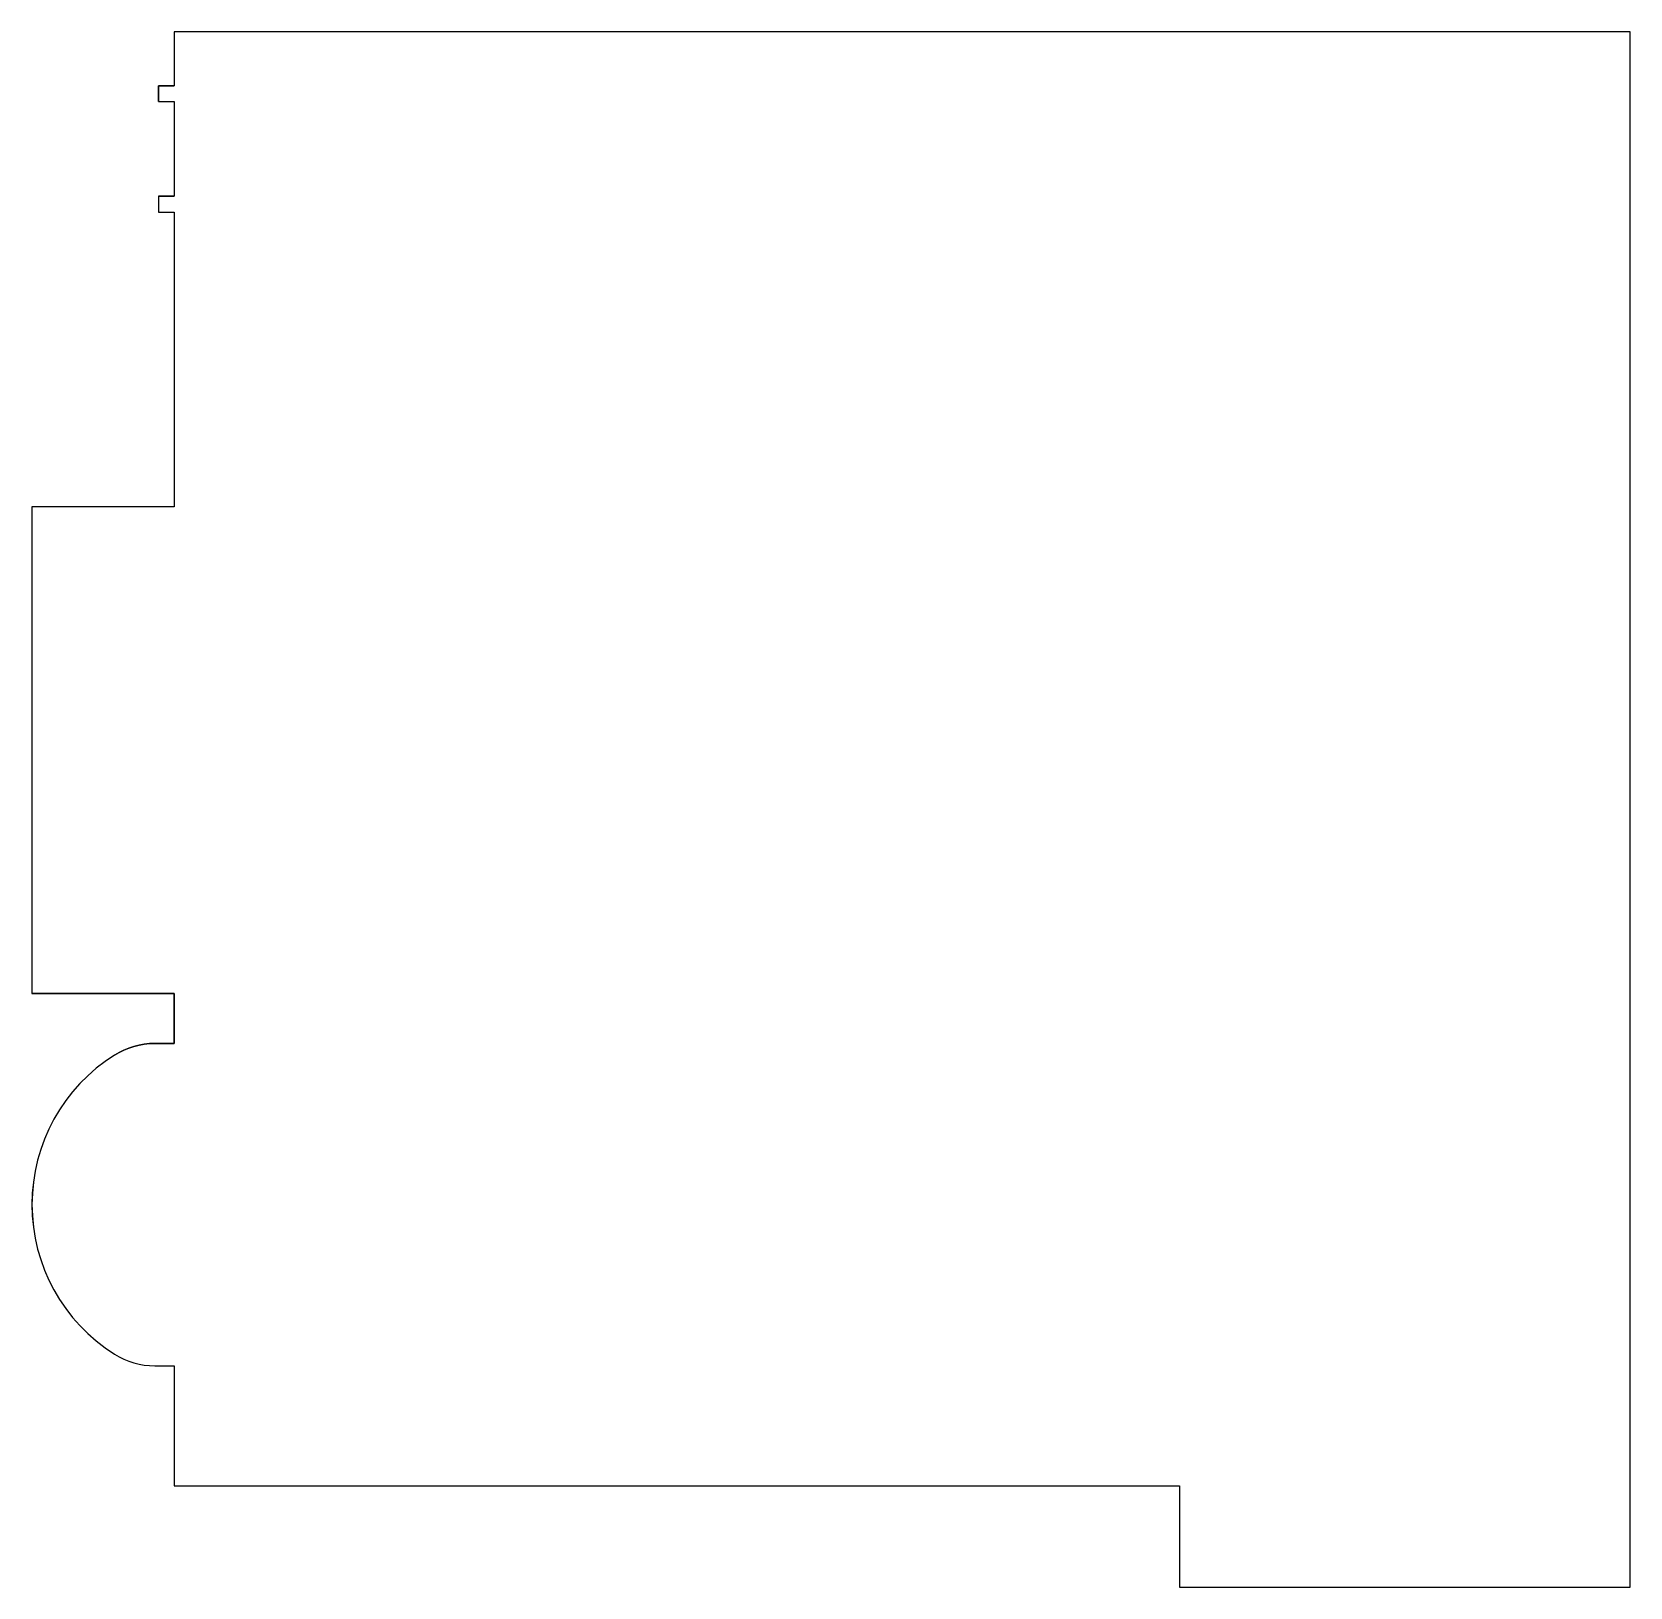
# Model space of a CAD drawing. Header units: inches. Extents: x 1397 to 20304, y -27267 to -746.
# Drawn here: x 10855 to 11361, y -18886 to -18394 of the extents above; entities that cross this region are included whole.
import ezdxf

# ---------------------------------------------------------------- set-up
doc = ezdxf.new("R2010")
doc.units = ezdxf.units.IN
doc.header["$LTSCALE"] = 17
doc.header["$MEASUREMENT"] = 0
doc.layers.add('25 BOT BAR', color=12, linetype='Continuous', lineweight=25)

msp = doc.modelspace()

# ---------------------------------------------------------------- linework, layer by layer
at = {"layer": '25 BOT BAR'}
for p, q in [((11360.76, -18394.16), (10900.3, -18394.16)), ((10900.3, -18394.16), (10900.3, -18411.16)), ((11360.76, -18886.16), (11360.76, -18394.16)), ((10895.3, -18416.16), (10895.3, -18411.16)), ((10895.3, -18411.16), (10900.3, -18411.16)), ((10895.3, -18416.16), (10900.3, -18416.16)), ((10900.3, -18416.16), (10900.3, -18446.16)), ((10895.3, -18446.16), (10895.3, -18451.16)), ((10895.3, -18446.16), (10900.3, -18446.16)), ((10895.3, -18451.16), (10900.3, -18451.16)), ((10900.3, -18451.16), (10900.3, -18544.4)), ((10900.3, -18544.4), (10855.3, -18544.4)), ((10855.3, -18544.4), (10855.3, -18698.16)), ((10894.2, -18816.16), (10900.3, -18816.16)), ((10900.3, -18816.16), (10900.3, -18854.16)), ((10900.3, -18854.16), (11218.3, -18854.16)), ((11218.3, -18854.16), (11218.3, -18886.16)), ((11218.3, -18886.16), (11360.76, -18886.16))]:
    msp.add_line(p, q, dxfattribs=at)
msp.add_lwpolyline([(11360.76, -18394.16), (10900.3, -18394.16), (10900.3, -18411.16), (10895.3, -18411.16), (10895.3, -18416.16), (10900.3, -18416.16), (10900.3, -18446.16), (10895.3, -18446.16), (10895.3, -18451.16), (10900.3, -18451.16), (10900.3, -18544.4), (10855.3, -18544.4), (10855.3, -18698.4), (10900.3, -18698.4), (10900.3, -18714.16), (10894.2, -18714.16, 0.141444), (10881.41, -18717.85, 0.551995), (10881.41, -18812.47, 0.141444), (10894.2, -18816.16), (10900.3, -18816.16), (10900.3, -18854.16), (11218.3, -18854.16), (11218.3, -18886.16), (11360.76, -18886.16)], format="xyb", close=True, dxfattribs=at)
msp.add_lwpolyline([(10881.41, -18717.85, -0.141444), (10894.2, -18714.16), (10900.3, -18714.16), (10900.3, -18698.4), (10855.3, -18698.4)], format="xyb", dxfattribs=at)
for centre, radius, start, end in [((10911.21, -18765.16), 55.91, 122.203, 237.797), ((10894.2, -18792.16), 24, 237.797, 270)]:
    msp.add_arc(centre, radius, start, end, dxfattribs=at)

doc.saveas('drawing.dxf')
